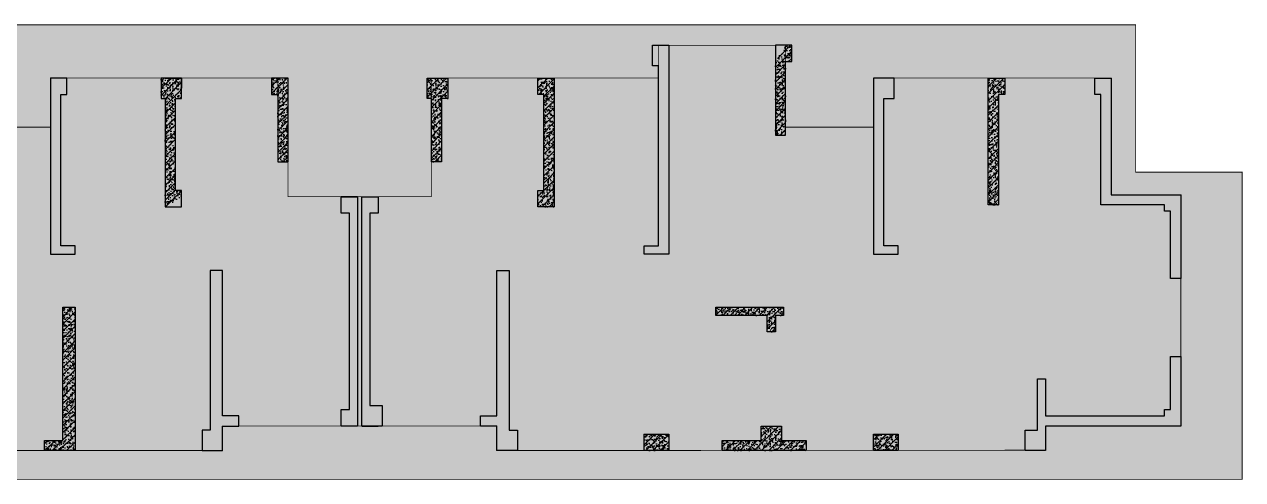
# Model space of a CAD drawing. Extents: x 923964 to 1204934, y 804567 to 1705037.
# Drawn here: x 1175186 to 1204934, y 1064317 to 1075437 of the extents above; entities that cross this region are included whole.
import ezdxf

# ---------------------------------------------------------------- set-up
doc = ezdxf.new("R2010")
doc.units = 0
doc.header["$LTSCALE"] = 500
doc.linetypes.add('DASH', pattern=[0.35, 0.25, -0.1])
for name, color, linetype in [('S_PLAN_HACH', 9, 'CONTINUOUS'), ('S_WALL', 2, 'CONTINUOUS'), ('S_WALL_HACH', 30, 'CONTINUOUS'), ('S_WALL_OTHE_HACH', 33, 'CONTINUOUS'), ('主楼填充', 7, 'CONTINUOUS')]:
    doc.layers.add(name, color=color, linetype=linetype)
pattern_1 = [(45, (0, 0), (-44.1941738, 44.1941738), []), (50, (0, 0), (179.315046, -15.688034), [18.75, -206.25]), (355, (0, 0), (-34.687833, 188.048033), [15, -165]), (100.4514, (14.94, -1.3), (144.627345, 172.359886), [15.935047, -175.285528]), (46.1842, (0, 50), (266.810262, -41.379754), [28.125, -309.375]), (96.6356, (22.23, 46.55), (233.665676, 243.529468), [23.90257, -262.92825]), (351.1842, (0, 50), (233.665486, 243.52965), [22.5, -247.5]), (21, (25, 37.5), (149.226763, -100.654723), [18.75, -206.25]), (326, (25, 37.5), (60.828833, 181.287511), [15, -165]), (71.4514, (37.44, 29.11), (210.055657, 80.632624), [15.935047, -175.285528]), (37.5, (0, 0), (3.0399638, 83.2234635), [0, -163, 0, -167.5, 0, -165.625]), (7.5, (0, 0), (65.7673844, 98.602928), [0, -95.5, 0, -159.25, 0, -63.125]), (327.5, (-55.75, 0), (133.455609, -5.638718), [0, -62.5, 0, -195, 0, -258.75]), (317.5, (-80.75, 0), (145.796542, 25.026246), [0, -81.25, 0, -129.5, 0, -183.75])]
pattern_2 = [(45, (596519.86, 880780.22), (-88.388348, 88.388348), []), (50, (596519.86, 880780.22), (179.315046, -15.688034), [18.75, -206.25]), (355, (596519.86, 880780.22), (-34.687833, 188.048033), [15, -165]), (100.4514, (596534.8, 880778.91), (144.627345, 172.359886), [15.93505, -175.28553]), (46.1842, (596519.86, 880830.22), (266.81026, -41.37975), [28.125, -309.375]), (96.6356, (596542.1, 880826.77), (233.66568, 243.52947), [23.90257, -262.92825]), (351.1842, (596519.86, 880830.22), (233.66549, 243.52965), [22.5, -247.5]), (21, (596544.86, 880817.72), (149.226763, -100.654723), [18.75, -206.25]), (326, (596544.86, 880817.72), (60.828833, 181.28751), [15, -165]), (71.4514, (596557.3, 880809.33), (210.055657, 80.632624), [15.93505, -175.28553]), (37.5, (596519.86, 880780.22), (3.039964, 83.2234635), [1.25, -163, 1.25, -167.5, 1.25, -165.625]), (7.5, (596519.86, 880780.22), (65.767384, 98.602928), [1.25, -95.5, 1.25, -159.25, 1.25, -63.125]), (327.5, (596464.11, 880780.22), (133.455609, -5.638718), [1.25, -62.5, 1.25, -195, 1.25, -258.75]), (317.5, (596439.11, 880780.22), (145.796542, 25.026246), [1.25, -81.25, 1.25, -129.5, 1.25, -183.75])]

msp = doc.modelspace()

# ---------------------------------------------------------------- hatches: boundary and pattern name
at = {"layer": 'S_PLAN_HACH'}
h = msp.add_hatch(dxfattribs=at)
h.set_pattern_fill('CROSS', color=4, scale=50, style=0)
h.paths.add_polyline_path([(1142924, 1064327), (1204924, 1064327), (1204924, 1071827), (1202324, 1071827), (1202324, 1075427), (1144624, 1075427), (1144624, 1071827), (1142924, 1071827)])
at = {"layer": 'S_WALL_HACH'}
h = msp.add_hatch(color=256, dxfattribs=at)
h.dxf.hatch_style = 1
h.paths.add_polyline_path([(1190324, 1069827), (1190324, 1070027), (1190674, 1070027), (1190674, 1074427), (1190524, 1074427), (1190524, 1074927), (1190924, 1074927), (1190924, 1069827)])
h = msp.add_hatch(color=256, dxfattribs=at)
h.dxf.hatch_style = 1
h.paths.add_polyline_path([(1193524, 1074927), (1193524, 1072727), (1193774, 1072727), (1193774, 1074527), (1193924, 1074527), (1193924, 1074927)])
h = msp.add_hatch(color=256, dxfattribs=at)
h.dxf.hatch_style = 1
h.paths.add_polyline_path([(1175824, 1069827), (1176424, 1069827), (1176424, 1070027), (1176074, 1070027), (1176074, 1072427), (1176074, 1073727), (1176224, 1073727), (1176224, 1074127), (1175824, 1074127)])
h = msp.add_hatch(color=256, dxfattribs=at)
h.dxf.hatch_style = 1
h.paths.add_polyline_path([(1179024, 1070977), (1179024, 1071377), (1178874, 1071377), (1178874, 1073627), (1179024, 1073627), (1179024, 1074127), (1178524, 1074127), (1178524, 1073627), (1178624, 1073627), (1178624, 1070977)])
h = msp.add_hatch(color=256, dxfattribs=at)
h.dxf.hatch_style = 1
h.paths.add_polyline_path([(1181624, 1074127), (1181224, 1074127), (1181224, 1073727), (1181374, 1073727), (1181374, 1072077), (1181624, 1072077)])
h = msp.add_hatch(color=256, dxfattribs=at)
h.dxf.hatch_style = 1
h.paths.add_polyline_path([(1185024, 1074127), (1185524, 1074127), (1185524, 1073627), (1185374, 1073627), (1185374, 1072077), (1185124, 1072077), (1185124, 1073627), (1185024, 1073627)])
h = msp.add_hatch(color=256, dxfattribs=at)
h.dxf.hatch_style = 1
h.paths.add_polyline_path([(1188124, 1070977), (1187724, 1070977), (1187724, 1071377), (1187874, 1071377), (1187874, 1073727), (1187724, 1073727), (1187724, 1074127), (1188124, 1074127)])
for points in [[(1195924, 1074127), (1196324, 1074127), (1195924, 1074127), (1196324, 1074127)], [(1203424, 1071277), (1203024, 1071277), (1203424, 1071277), (1203024, 1071277)], [(1193324, 1065627), (1193524, 1065627), (1193324, 1065627), (1193524, 1065627)]]:
    msp.add_hatch(color=256, dxfattribs=at).paths.add_polyline_path(points, flags=0)
h = msp.add_hatch(color=256, dxfattribs=at)
h.dxf.hatch_style = 1
h.paths.add_polyline_path([(1195924, 1074127), (1196324, 1074127), (1195924, 1074127), (1196324, 1074127)])
h = msp.add_hatch(color=256, dxfattribs=at)
h.dxf.hatch_style = 1
h.paths.add_polyline_path([(1195924, 1074127), (1196324, 1074127), (1195924, 1074127), (1196324, 1074127)])
h = msp.add_hatch(color=256, dxfattribs=at)
h.dxf.hatch_style = 1
h.paths.add_polyline_path([(1196174, 1073627), (1196424, 1073627), (1196424, 1074127), (1195924, 1074127), (1195924, 1069827), (1196524, 1069827), (1196524, 1070027), (1196174, 1070027)])
h = msp.add_hatch(color=256, dxfattribs=at)
h.dxf.hatch_style = 1
h.paths.add_polyline_path([(1198724, 1074127), (1199124, 1074127), (1199124, 1073727), (1198974, 1073727), (1198974, 1071027), (1198724, 1071027)])
h = msp.add_hatch(color=256, dxfattribs=at)
h.dxf.hatch_style = 1
h.paths.add_polyline_path([(1201324, 1074127), (1201724, 1074127), (1201724, 1071277), (1203424, 1071277), (1203424, 1069227), (1203174, 1069227), (1203174, 1070877), (1203024, 1070877), (1203024, 1071027), (1201474, 1071027), (1201474, 1073727), (1201324, 1073727)])
h = msp.add_hatch(color=256, dxfattribs=at)
h.dxf.hatch_style = 1
h.paths.add_polyline_path([(1183324, 1070827), (1183324, 1065627), (1182924, 1065627), (1182924, 1066027), (1183124, 1066027), (1183124, 1070827), (1182924, 1070827), (1182924, 1071227), (1183324, 1071227)])
h = msp.add_hatch(color=256, dxfattribs=at)
h.dxf.hatch_style = 1
h.paths.add_polyline_path([(1183424, 1071227), (1183824, 1071227), (1183824, 1070827), (1183624, 1070827), (1183624, 1066127), (1183924, 1066127), (1183924, 1065627), (1183424, 1065627)])
h = msp.add_hatch(color=256, dxfattribs=at)
h.dxf.hatch_style = 1
h.paths.add_polyline_path([(1203424, 1071277), (1203024, 1071277), (1203424, 1071277), (1203024, 1071277)])
h = msp.add_hatch(color=256, dxfattribs=at)
h.dxf.hatch_style = 1
h.paths.add_polyline_path([(1203424, 1071277), (1203024, 1071277), (1203424, 1071277), (1203024, 1071277)])
h = msp.add_hatch(color=256, dxfattribs=at)
h.dxf.hatch_style = 1
h.paths.add_polyline_path([(1180424, 1065877), (1180024, 1065877), (1180024, 1069427), (1179724, 1069427), (1179724, 1065527), (1179524, 1065527), (1179524, 1065027), (1180024, 1065027), (1180024, 1065627), (1180424, 1065627)])
h = msp.add_hatch(color=256, dxfattribs=at)
h.dxf.hatch_style = 1
h.paths.add_polyline_path([(1186724, 1065027), (1186724, 1065627), (1186324, 1065627), (1186324, 1065877), (1186724, 1065877), (1186724, 1069427), (1187024, 1069427), (1187024, 1065527), (1187224, 1065527), (1187224, 1065027)])
h = msp.add_hatch(color=256, dxfattribs=at)
h.dxf.hatch_style = 1
h.paths.add_polyline_path([(1176424, 1065027), (1175674, 1065027), (1175674, 1065277), (1176124, 1065277), (1176124, 1068527), (1176424, 1068527)])
h = msp.add_hatch(color=256, dxfattribs=at)
h.dxf.hatch_style = 1
h.paths.add_polyline_path([(1192074, 1068527), (1193724, 1068527), (1193724, 1068327), (1193524, 1068327), (1193524, 1067927), (1193324, 1067927), (1193324, 1067928), (1193324, 1068328), (1192074, 1068328)])
h = msp.add_hatch(color=256, dxfattribs=at)
h.dxf.hatch_style = 1
h.paths.add_polyline_path([(1199624, 1065527), (1199924, 1065527), (1199924, 1066777), (1200124, 1066777), (1200124, 1065877), (1203024, 1065877), (1203024, 1066027), (1203174, 1066027), (1203174, 1067327), (1203424, 1067327), (1203424, 1065627), (1200124, 1065627), (1200124, 1065027), (1199624, 1065027)])
h = msp.add_hatch(color=256, dxfattribs=at)
h.dxf.hatch_style = 1
h.paths.add_polyline_path([(1192224, 1065277), (1193174, 1065277), (1193174, 1065627), (1193674, 1065627), (1193674, 1065277), (1194274, 1065277), (1194274, 1065027), (1192224, 1065027)])
h = msp.add_hatch(color=256, dxfattribs=at)
h.dxf.hatch_style = 1
h.paths.add_polyline_path([(1193324, 1065627), (1193524, 1065627), (1193324, 1065627), (1193524, 1065627)])
h = msp.add_hatch(color=256, dxfattribs=at)
h.dxf.hatch_style = 1
h.paths.add_polyline_path([(1193324, 1065627), (1193524, 1065627), (1193324, 1065627), (1193524, 1065627)])
h = msp.add_hatch(color=256, dxfattribs=at)
h.dxf.hatch_style = 1
h.paths.add_polyline_path([(1190324, 1065027), (1190324, 1065427), (1190924, 1065427), (1190924, 1065027)])
h = msp.add_hatch(color=256, dxfattribs=at)
h.dxf.hatch_style = 1
h.paths.add_polyline_path([(1195924, 1065027), (1195924, 1065427), (1196524, 1065427), (1196524, 1065027)])
at = {"layer": 'S_WALL_OTHE_HACH'}
h = msp.add_hatch(dxfattribs=at)
h.set_pattern_fill('钢筋混凝土', color=256, scale=25, pattern_type=2)
h.set_pattern_definition([(45, (836419.86, 880780.22), (-88.388348, 88.388348), []), (50, (836419.86, 880780.22), (179.315046, -15.688034), [18.75, -206.25]), (355, (836419.86, 880780.22), (-34.68783, 188.04803), [15, -165]), (100.4514, (836434.8, 880778.91), (144.627345, 172.359886), [15.93505, -175.28553]), (46.1842, (836419.86, 880830.22), (266.81026, -41.37975), [28.125, -309.375]), (96.6356, (836442.1, 880826.77), (233.66568, 243.52947), [23.90257, -262.92825]), (351.1842, (836419.86, 880830.22), (233.66549, 243.52965), [22.5, -247.5]), (21, (836444.86, 880817.72), (149.226763, -100.65472), [18.75, -206.25]), (326, (836444.86, 880817.72), (60.82883, 181.28751), [15, -165]), (71.4514, (836457.3, 880809.33), (210.05566, 80.632624), [15.93505, -175.28553]), (37.5, (836419.86, 880780.22), (3.039964, 83.223463), [1.25, -163, 1.25, -167.5, 1.25, -165.625]), (7.5, (836419.86, 880780.22), (65.767384, 98.602928), [1.25, -95.5, 1.25, -159.25, 1.25, -63.125]), (327.5, (836364.11, 880780.22), (133.455609, -5.638718), [1.25, -62.5, 1.25, -195, 1.25, -258.75]), (317.5, (836339.11, 880780.22), (145.796542, 25.026246), [1.25, -81.25, 1.25, -129.5, 1.25, -183.75])])
h.paths.add_polyline_path([(1190324, 1069827), (1190324, 1070027), (1190674, 1070027), (1190674, 1074427), (1190524, 1074427), (1190524, 1074927), (1190924, 1074927), (1190924, 1069827)])
h = msp.add_hatch(dxfattribs=at)
h.set_pattern_fill('钢筋混凝土', color=256, scale=25, pattern_type=2)
h.set_pattern_definition(pattern_2)
edge = h.paths.add_edge_path()
edge.add_line((1193774, 1074927), (1193524, 1074927))
edge.add_line((1193524, 1074927), (1193524, 1074927))
edge.add_line((1193524, 1074927), (1193524, 1072727))
edge.add_line((1193524, 1072727), (1193774, 1072727))
edge.add_line((1193774, 1072727), (1193774, 1074527))
edge.add_line((1193774, 1074527), (1193924, 1074527))
edge.add_line((1193924, 1074527), (1193924, 1074927))
edge.add_line((1193924, 1074927), (1193524, 1074927))
edge.add_line((1193524, 1074927), (1193524, 1074527))
h = msp.add_hatch(dxfattribs=at)
h.set_pattern_fill('钢筋混凝土', color=256, scale=25, pattern_type=2)
h.set_pattern_definition(pattern_2)
h.paths.add_polyline_path([(1175824, 1069827), (1176424, 1069827), (1176424, 1070027), (1176074, 1070027), (1176074, 1072427), (1176074, 1073727), (1176224, 1073727), (1176224, 1074127), (1175824, 1074127)])
h = msp.add_hatch(dxfattribs=at)
h.set_pattern_fill('钢筋混凝土', color=256, scale=25, pattern_type=2)
h.set_pattern_definition(pattern_2)
edge = h.paths.add_edge_path()
edge.add_line((1178624, 1070977), (1179024, 1070977))
edge.add_line((1179024, 1070977), (1179024, 1071377))
edge.add_line((1179024, 1071377), (1178874, 1071377))
edge.add_line((1178874, 1071377), (1178874, 1073627))
edge.add_line((1178874, 1073627), (1179024, 1073627))
edge.add_line((1179024, 1073627), (1179024, 1074127))
edge.add_line((1179024, 1074127), (1178524, 1074127))
edge.add_line((1178524, 1074127), (1178524, 1073627))
edge.add_line((1178524, 1073627), (1178624, 1073627))
edge.add_line((1178624, 1073627), (1178624, 1070977))
edge.add_line((1178624, 1070977), (1179024, 1070977))
edge.add_line((1179024, 1070977), (1179024, 1071227))
h = msp.add_hatch(dxfattribs=at)
h.set_pattern_fill('钢筋混凝土', color=256, scale=25, pattern_type=2)
h.set_pattern_definition(pattern_2)
edge = h.paths.add_edge_path()
edge.add_line((1178624, 1074127), (1179024, 1074127))
edge.add_line((1179024, 1074127), (1179024, 1073877))
h = msp.add_hatch(dxfattribs=at)
h.set_pattern_fill('钢筋混凝土', color=256, scale=25, pattern_type=2)
h.set_pattern_definition(pattern_2)
h.paths.add_polyline_path([(1181624, 1074127), (1181224, 1074127), (1181224, 1073727), (1181374, 1073727), (1181374, 1072077), (1181624, 1072077)])
h = msp.add_hatch(dxfattribs=at)
h.set_pattern_fill('钢筋混凝土', color=256, scale=25, pattern_type=2)
h.set_pattern_definition(pattern_2)
h.paths.add_polyline_path([(1185024, 1074127), (1185524, 1074127), (1185524, 1073627), (1185374, 1073627), (1185374, 1072077), (1185124, 1072077), (1185124, 1073627), (1185024, 1073627)])
h = msp.add_hatch(dxfattribs=at)
h.set_pattern_fill('钢筋混凝土', color=256, scale=25, pattern_type=2)
h.set_pattern_definition(pattern_2)
h.paths.add_polyline_path([(1188124, 1070977), (1187724, 1070977), (1187724, 1071377), (1187874, 1071377), (1187874, 1073727), (1187724, 1073727), (1187724, 1074127), (1188124, 1074127)])
h = msp.add_hatch(dxfattribs=at)
h.set_pattern_fill('钢筋混凝土', color=256, scale=25)
h.set_pattern_definition(pattern_1)
h.paths.add_polyline_path([(1195924, 1074127), (1196324, 1074127), (1195924, 1074127), (1196324, 1074127)])
h = msp.add_hatch(dxfattribs=at)
h.set_pattern_fill('钢筋混凝土', color=256, scale=25)
h.set_pattern_definition(pattern_1)
h.paths.add_polyline_path([(1195924, 1074127), (1196324, 1074127), (1195924, 1074127), (1196324, 1074127)])
h = msp.add_hatch(dxfattribs=at)
h.set_pattern_fill('钢筋混凝土', color=256, scale=25, pattern_type=2)
h.set_pattern_definition(pattern_2)
h.paths.add_polyline_path([(1196174, 1073627), (1196424, 1073627), (1196424, 1074127), (1195924, 1074127), (1195924, 1069827), (1196524, 1069827), (1196524, 1070027), (1196174, 1070027)])
h = msp.add_hatch(dxfattribs=at)
h.set_pattern_fill('钢筋混凝土', color=256, scale=25, pattern_type=2)
h.set_pattern_definition(pattern_2)
h.paths.add_polyline_path([(1198724, 1074127), (1199124, 1074127), (1199124, 1073727), (1198974, 1073727), (1198974, 1071027), (1198724, 1071027)])
h = msp.add_hatch(dxfattribs=at)
h.set_pattern_fill('钢筋混凝土', color=256, scale=25, pattern_type=2)
h.set_pattern_definition(pattern_2)
h.paths.add_polyline_path([(1201324, 1074127), (1201724, 1074127), (1201724, 1071277), (1203424, 1071277), (1203424, 1069227), (1203174, 1069227), (1203174, 1070877), (1203024, 1070877), (1203024, 1071027), (1201474, 1071027), (1201474, 1073727), (1201324, 1073727)])
h = msp.add_hatch(dxfattribs=at)
h.set_pattern_fill('钢筋混凝土', color=256, scale=25, pattern_type=2)
h.set_pattern_definition(pattern_2)
h.paths.add_polyline_path([(1183324, 1070827), (1183324, 1065627), (1182924, 1065627), (1182924, 1066027), (1183124, 1066027), (1183124, 1070827), (1182924, 1070827), (1182924, 1071227), (1183324, 1071227)])
h = msp.add_hatch(dxfattribs=at)
h.set_pattern_fill('钢筋混凝土', color=256, scale=25, pattern_type=2)
h.set_pattern_definition(pattern_2)
h.paths.add_polyline_path([(1183424, 1071227), (1183824, 1071227), (1183824, 1070827), (1183624, 1070827), (1183624, 1066127), (1183924, 1066127), (1183924, 1065627), (1183424, 1065627)])
h = msp.add_hatch(dxfattribs=at)
h.set_pattern_fill('钢筋混凝土', color=256, scale=25)
h.set_pattern_definition(pattern_1)
h.paths.add_polyline_path([(1203424, 1071277), (1203024, 1071277), (1203424, 1071277), (1203024, 1071277)])
h = msp.add_hatch(dxfattribs=at)
h.set_pattern_fill('钢筋混凝土', color=256, scale=25)
h.set_pattern_definition(pattern_1)
h.paths.add_polyline_path([(1203424, 1071277), (1203024, 1071277), (1203424, 1071277), (1203024, 1071277)])
h = msp.add_hatch(dxfattribs=at)
h.set_pattern_fill('钢筋混凝土', color=256, scale=25, pattern_type=2)
h.set_pattern_definition([(45, (821151.46, 880780.22), (-88.388348, 88.388348), []), (50, (821151.46, 880780.22), (179.315046, -15.688034), [18.75, -206.25]), (355, (821151.46, 880780.22), (-34.68783, 188.04803), [15, -165]), (100.4514, (821166.4, 880778.91), (144.627345, 172.359886), [15.93505, -175.28553]), (46.1842, (821151.46, 880830.22), (266.81026, -41.37975), [28.125, -309.375]), (96.6356, (821173.7, 880826.77), (233.66568, 243.52947), [23.90257, -262.92825]), (351.1842, (821151.46, 880830.22), (233.66549, 243.52965), [22.5, -247.5]), (21, (821176.46, 880817.72), (149.226763, -100.65472), [18.75, -206.25]), (326, (821176.46, 880817.72), (60.82883, 181.28751), [15, -165]), (71.4514, (821188.9, 880809.33), (210.05566, 80.632624), [15.93505, -175.28553]), (37.5, (821151.465, 880780.22), (3.039964, 83.223463), [1.25, -163, 1.25, -167.5, 1.25, -165.625]), (7.5, (821151.465, 880780.22), (65.767384, 98.602928), [1.25, -95.5, 1.25, -159.25, 1.25, -63.125]), (327.5, (821095.715, 880780.22), (133.455609, -5.638718), [1.25, -62.5, 1.25, -195, 1.25, -258.75]), (317.5, (821070.71, 880780.22), (145.796542, 25.026246), [1.25, -81.25, 1.25, -129.5, 1.25, -183.75])])
h.paths.add_polyline_path([(1180424, 1065877), (1180024, 1065877), (1180024, 1069427), (1179724, 1069427), (1179724, 1065527), (1179524, 1065527), (1179524, 1065027), (1180024, 1065027), (1180024, 1065627), (1180424, 1065627)])
h = msp.add_hatch(dxfattribs=at)
h.set_pattern_fill('钢筋混凝土', color=256, scale=25, pattern_type=2)
h.set_pattern_definition(pattern_2)
edge = h.paths.add_edge_path()
edge.add_line((1187024, 1065027), (1186724, 1065027))
edge.add_line((1186724, 1065027), (1186724, 1065627))
edge.add_line((1186724, 1065627), (1186324, 1065627))
edge.add_line((1186324, 1065627), (1186324, 1065877))
edge.add_line((1186324, 1065877), (1186724, 1065877))
edge.add_line((1186724, 1065877), (1186724, 1069427))
edge.add_line((1186724, 1069427), (1187024, 1069427))
edge.add_line((1187024, 1069427), (1187024, 1065527))
edge.add_line((1187024, 1065527), (1187224, 1065527))
edge.add_line((1187224, 1065527), (1187224, 1065027))
edge.add_line((1187224, 1065027), (1186724, 1065027))
edge.add_line((1186724, 1065027), (1186724, 1065527))
h = msp.add_hatch(dxfattribs=at)
h.set_pattern_fill('钢筋混凝土', color=256, scale=25, pattern_type=2)
h.set_pattern_definition(pattern_2)
h.paths.add_polyline_path([(1176424, 1065027), (1175674, 1065027), (1175674, 1065277), (1176124, 1065277), (1176124, 1068527), (1176424, 1068527)])
h = msp.add_hatch(dxfattribs=at)
h.set_pattern_fill('钢筋混凝土', color=256, scale=25, pattern_type=2)
h.set_pattern_definition(pattern_2)
h.paths.add_polyline_path([(1192074, 1068527), (1193724, 1068527), (1193724, 1068327), (1193524, 1068327), (1193524, 1067927), (1193324, 1067927), (1193324, 1067928), (1193324, 1068328), (1192074, 1068328)])
h = msp.add_hatch(dxfattribs=at)
h.set_pattern_fill('钢筋混凝土', color=256, scale=25, pattern_type=2)
h.set_pattern_definition(pattern_2)
h.paths.add_polyline_path([(1199624, 1065527), (1199924, 1065527), (1199924, 1066777), (1200124, 1066777), (1200124, 1065877), (1203024, 1065877), (1203024, 1066027), (1203174, 1066027), (1203174, 1067327), (1203424, 1067327), (1203424, 1065627), (1200124, 1065627), (1200124, 1065027), (1199624, 1065027)])
h = msp.add_hatch(dxfattribs=at)
h.set_pattern_fill('钢筋混凝土', color=256, scale=25, pattern_type=2)
h.set_pattern_definition(pattern_2)
h.paths.add_polyline_path([(1192224, 1065277), (1193174, 1065277), (1193174, 1065627), (1193674, 1065627), (1193674, 1065277), (1194274, 1065277), (1194274, 1065027), (1192224, 1065027)])
h = msp.add_hatch(dxfattribs=at)
h.set_pattern_fill('钢筋混凝土', color=256, scale=25)
h.set_pattern_definition(pattern_1)
h.paths.add_polyline_path([(1193324, 1065627), (1193524, 1065627), (1193324, 1065627), (1193524, 1065627)])
h = msp.add_hatch(dxfattribs=at)
h.set_pattern_fill('钢筋混凝土', color=256, scale=25)
h.set_pattern_definition(pattern_1)
h.paths.add_polyline_path([(1193324, 1065627), (1193524, 1065627), (1193324, 1065627), (1193524, 1065627)])
h = msp.add_hatch(dxfattribs=at)
h.set_pattern_fill('钢筋混凝土', color=256, scale=25, pattern_type=2)
h.set_pattern_definition(pattern_2)
h.paths.add_polyline_path([(1190324, 1065027), (1190324, 1065427), (1190924, 1065427), (1190924, 1065027)])
h = msp.add_hatch(dxfattribs=at)
h.set_pattern_fill('钢筋混凝土', color=256, scale=25, pattern_type=2)
h.set_pattern_definition(pattern_2)
h.paths.add_polyline_path([(1195924, 1065027), (1195924, 1065427), (1196524, 1065427), (1196524, 1065027)])
at = {"layer": '主楼填充'}
h = msp.add_hatch(dxfattribs=at)
h.set_pattern_fill('GRASS', color=1, scale=20)
h.set_pattern_definition([(90, (1e-05, 206600), (-359.21, 359.21), [95.25, -623.17]), (45, (1e-05, 206600), (-359.21024, 359.21024), [95.25, -412.75]), (135, (1e-05, 206600), (-359.21024, -359.21024), [95.25, -412.75])])
h.paths.add_polyline_path([(1143524, 1065628), (1143524, 1071228), (1145224, 1071228), (1145224, 1074128), (1150774, 1074128), (1150774, 1074928), (1153874, 1074928), (1153874, 1072928), (1156024, 1072928), (1156024, 1074128), (1161824, 1074128), (1161824, 1071228), (1165024, 1071228), (1165024, 1074128), (1170574, 1074127), (1170574, 1074927), (1173674, 1074928), (1173674, 1072928), (1175824, 1072928), (1175824, 1074128), (1181624, 1074128), (1181624, 1071228), (1185124, 1071228), (1185124, 1074128), (1190674, 1074128), (1190674, 1074927), (1193774, 1074927), (1193774, 1072928), (1195924, 1072928), (1195924, 1074128), (1201724, 1074128), (1201724, 1071277), (1203424, 1071277), (1203424, 1065628), (1200124, 1065628), (1200124, 1065036), (1186724, 1065028), (1186724, 1065628), (1180024, 1065628), (1180024, 1065028), (1166624, 1065028), (1166624, 1065628), (1160224, 1065628), (1160224, 1065028), (1146824, 1065028), (1146824, 1065628)])

# ---------------------------------------------------------------- linework, layer by layer
at = {"layer": 'S_PLAN_HACH', "color": 4, "linetype": 'DASH', "const_width": 20}
msp.add_lwpolyline([(1142924, 1064327), (1204924, 1064327), (1204924, 1071827), (1202324, 1071827), (1202324, 1075427), (1144624, 1075427), (1144624, 1071827), (1142924, 1071827)], close=True, dxfattribs=at)
at = {"layer": 'S_WALL'}
for points, elevation in [([(1190324, 1069827), (1190324, 1070027), (1190674, 1070027), (1190674, 1074427), (1190524, 1074427), (1190524, 1074927), (1190924, 1074927), (1190924, 1069827)], 0), ([(1185024, 1074127), (1185524, 1074127), (1185524, 1073627), (1185374, 1073627), (1185374, 1072077), (1185124, 1072077), (1185124, 1073627), (1185024, 1073627)], 0), ([(1198724, 1074127), (1199124, 1074127), (1199124, 1073727), (1198974, 1073727), (1198974, 1071027), (1198724, 1071027)], -4800), ([(1201324, 1074127), (1201724, 1074127), (1201724, 1071277), (1203424, 1071277), (1203424, 1069227), (1203174, 1069227), (1203174, 1070877), (1203024, 1070877), (1203024, 1071027), (1201474, 1071027), (1201474, 1073727), (1201324, 1073727)], 0), ([(1199624, 1065527), (1199924, 1065527), (1199924, 1066777), (1200124, 1066777), (1200124, 1065877), (1203024, 1065877), (1203024, 1066027), (1203174, 1066027), (1203174, 1067327), (1203424, 1067327), (1203424, 1065627), (1200124, 1065627), (1200124, 1065027), (1199624, 1065027)], 0), ([(1190324, 1065027), (1190324, 1065427), (1190924, 1065427), (1190924, 1065027)], 0), ([(1195924, 1065027), (1195924, 1065427), (1196524, 1065427), (1196524, 1065027)], 0)]:
    msp.add_lwpolyline(points, close=True, dxfattribs=dict(at, elevation=elevation))
for points, elevation in [([(1193774, 1074927), (1193524, 1074927), (1193524, 1074927), (1193524, 1074927), (1193524, 1072727), (1193774, 1072727), (1193774, 1074527), (1193924, 1074527), (1193924, 1074927), (1193524, 1074927), (1193524, 1074527)], 0), ([(1175824, 1069827), (1176424, 1069827), (1176424, 1070027), (1176074, 1070027), (1176074, 1072427), (1176074, 1073727), (1176224, 1073727), (1176224, 1074127), (1175824, 1074127), (1175824, 1069827)], 0), ([(1178624, 1070977), (1179024, 1070977), (1179024, 1071377), (1178874, 1071377), (1178874, 1073627), (1179024, 1073627), (1179024, 1074127), (1178524, 1074127), (1178524, 1073627), (1178624, 1073627), (1178624, 1070977), (1179024, 1070977), (1179024, 1071227)], 0), ([(1178624, 1074127), (1179024, 1074127), (1179024, 1073877)], 0), ([(1187724, 1073877), (1187724, 1073877), (1187724, 1074127)], -4800), ([(1188124, 1070977), (1188124, 1070977), (1187724, 1070977), (1187724, 1071377), (1187874, 1071377), (1187874, 1073727), (1187724, 1073727), (1187724, 1074127), (1188124, 1074127), (1188124, 1070977)], -4800), ([(1183324, 1071227), (1182924, 1071227)], 0), ([(1183424, 1071227), (1183824, 1071227)], 0), ([(1183424, 1071227), (1183824, 1071227), (1183824, 1070827), (1183624, 1070827), (1183624, 1066127), (1183924, 1066127), (1183924, 1065627), (1183424, 1065627), (1183424, 1071227)], 0), ([(1180424, 1065877), (1180024, 1065877), (1180024, 1069427), (1179724, 1069427), (1179724, 1065527), (1179524, 1065527), (1179524, 1065027), (1180024, 1065027), (1180024, 1065627), (1180424, 1065627), (1180424, 1065877)], 0), ([(1187024, 1065027), (1186724, 1065027), (1186724, 1065627), (1186324, 1065627), (1186324, 1065877), (1186724, 1065877), (1186724, 1069427), (1187024, 1069427), (1187024, 1065527), (1187224, 1065527), (1187224, 1065027), (1186724, 1065027), (1186724, 1065527)], 0), ([(1176424, 1065027), (1175674, 1065027), (1175674, 1065277), (1176124, 1065277), (1176124, 1068527), (1176424, 1068527), (1176424, 1065027)], 0), ([(1192224, 1065277), (1193174, 1065277), (1193174, 1065627), (1193674, 1065627), (1193674, 1065277), (1194274, 1065277), (1194274, 1065027), (1192224, 1065027), (1192224, 1065277)], 0), ([(1193324, 1065627), (1193324, 1065627), (1193524, 1065627)], 0)]:
    msp.add_lwpolyline(points, dxfattribs=dict(at, elevation=elevation))
for points in [[(1181624, 1074127), (1181224, 1074127), (1181224, 1073727), (1181374, 1073727), (1181374, 1072077), (1181624, 1072077), (1181624, 1074127)], [(1183324, 1070827), (1183324, 1065627), (1182924, 1065627), (1182924, 1066027), (1183124, 1066027), (1183124, 1070827), (1182924, 1070827), (1182924, 1071227), (1183324, 1071227), (1183324, 1070827)], [(1183324, 1065627), (1182924, 1065627), (1182924, 1065627)], [(1183424, 1065627), (1183824, 1065627)]]:
    msp.add_lwpolyline(points, dxfattribs=at)
for points in [[(1196174, 1073627), (1196424, 1073627), (1196424, 1074127), (1195924, 1074127), (1195924, 1069827), (1196524, 1069827), (1196524, 1070027), (1196174, 1070027)], [(1192074, 1068527), (1193724, 1068527), (1193724, 1068327), (1193524, 1068327), (1193524, 1067927), (1193324, 1067927), (1193324, 1067928), (1193324, 1068328), (1192074, 1068328)]]:
    msp.add_lwpolyline(points, close=True, dxfattribs=at)
at = {"layer": '主楼填充', "color": 1, "const_width": 20, "elevation": 0}
msp.add_lwpolyline([(1173674, 1072928), (1175824, 1072928), (1175824, 1074128), (1181624, 1074128), (1181624, 1071228), (1185124, 1071228), (1185124, 1074128), (1190674, 1074128), (1190674, 1074927), (1193774, 1074927), (1193774, 1072928), (1195924, 1072928), (1195924, 1074128), (1201724, 1074128), (1201724, 1071277), (1203424, 1071277), (1203424, 1065628), (1200124, 1065628), (1200124, 1065036), (1186724, 1065028), (1186724, 1065628), (1180024, 1065628), (1180024, 1065028), (1166624, 1065028)], dxfattribs=at)

doc.saveas('drawing.dxf')
